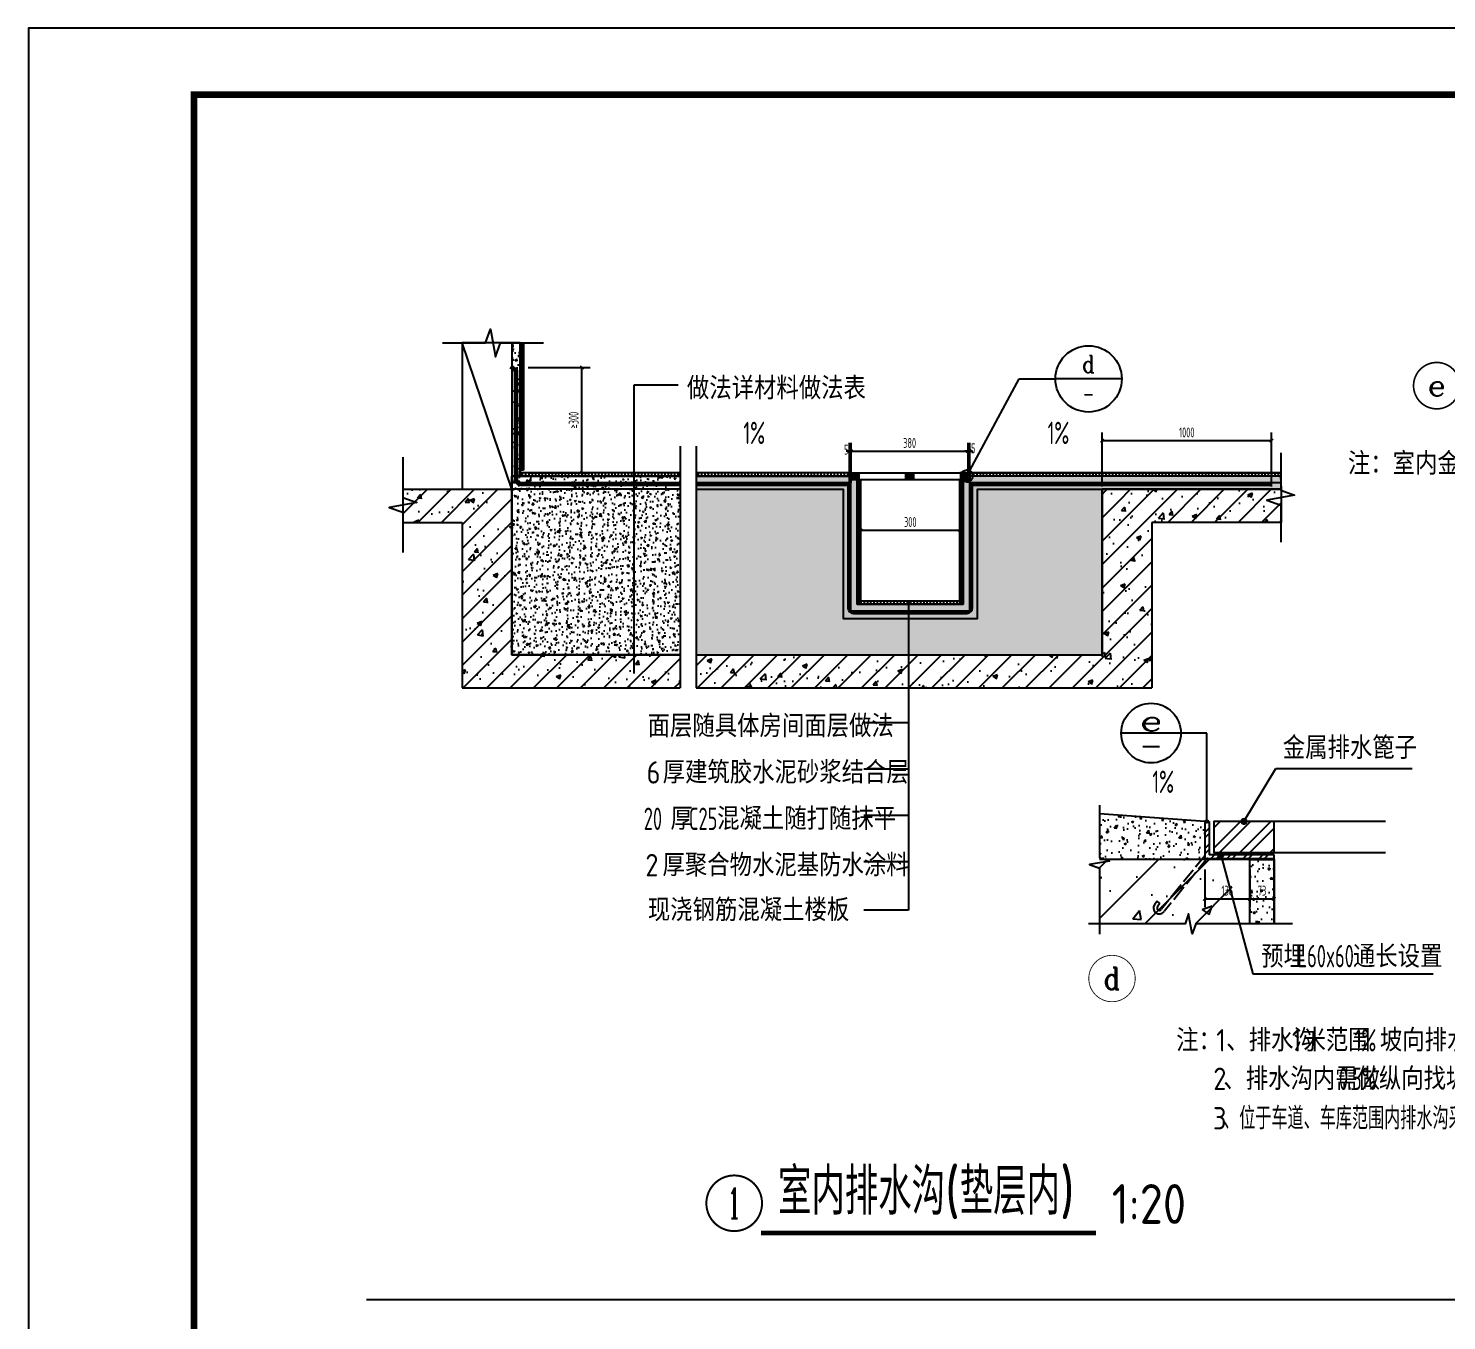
# Paper-space layout '布局1' of a CAD drawing. Extents: x -41982 to 68, y -29634 to 66.
# Drawn here: x -41982 to -31282, y -9686 to 66 of the extents above; entities that cross this region are included whole.
import ezdxf
from ezdxf.enums import TextEntityAlignment as Align

# ---------------------------------------------------------------- set-up
doc = ezdxf.new("R2010")
doc.units = 0
doc.header["$LTSCALE"] = 1000
doc.linetypes.add('__DASH', pattern=[0.35, 0.25, -0.1])
doc.linetypes.add('DASH', pattern=[0.35, 0.25, -0.1])
doc.layers.get('0').update_dxf_attribs({"color": 252})
doc.layers.get('Defpoints').update_dxf_attribs({"color": 252})
for name, color, linetype in [('_0', 252, 'Continuous'), ('A-ANNO-TTLB', 252, 'Continuous'), ('A-WALL-CONC', 252, 'Continuous'), ('AXIS', 252, 'Continuous'), ('DIM_IDEN', 252, 'Continuous'), ('DIM_LEAD', 252, 'Continuous'), ('DIM_SYMB', 252, 'Continuous'), ('PUB_DIM', 252, 'Continuous'), ('PUB_HATCH', 252, 'Continuous'), ('PUB_TEXT', 252, 'Continuous'), ('SURFACE', 252, 'Continuous'), ('WALL', 252, 'Continuous')]:
    doc.layers.add(name, color=color, linetype=linetype)
doc.styles.add('19 图框A1$0$!4#10#$0$Standard', font='gbenor.shx', dxfattribs={"bigfont": 'gbcbig.shx'})
doc.styles.add('_TCH_DIM', font='TSSDENG.shx', dxfattribs={"width": 0.8, "bigfont": 'hztxt.shx'})
doc.styles.add('_TCH_DIM_T3', font='TSSDENG.shx', dxfattribs={"width": 0.64, "bigfont": 'hztxt.shx'})
doc.styles.add('_TCH_LABEL', font='COMPLEX', dxfattribs={"bigfont": 'GBCBIG'})
doc.styles.add('邻里中心-雨水$0$STANDARD', font='GBENOR', dxfattribs={"bigfont": 'GBCBIG'})
doc.dimstyles.new('_TCH_ARCH&&10', dxfattribs={"dimtxt": 29.75, "dimasz": 10, "dimexe": 25, "dimexo": 30, "dimgap": 10, "dimtad": 1, "dimdec": 0, "dimzin": 0, "dimdsep": 46, "dimtxsty": '_TCH_DIM_T3', "dimblk": 'ARCHTICK', "dimcen": 0.09, "dimclrt": 7, "dimazin": 2, "dimtfac": 1, "dimtdec": 0, "dimtix": 1, "dimtmove": 2, "dimatfit": 3, "dimfxl": 1, "dimtolj": 1, "dimtzin": 0, "dimarcsym": 0})
pattern_1 = [(90, (-114350.097, -142818.584), (-10, 6e-16), [])]
pattern_2 = [(0, (-114350.0973, -142818.584), (0, 4.7625), [])]
pattern_3 = [(50, (-114350.097, -142818.584), (45.546167, -3.9847714), [4.7625, -52.3875]), (355, (-114350.097, -142818.584), (-8.810706, 47.764161), [3.81, -41.91]), (100.451, (-114346.3, -142818.916), (36.735625, 43.779172), [4.0475, -44.5225]), (46.1842, (-114350.1, -142805.884), (67.76976, -10.510582), [7.14375, -78.58125]), (96.6356, (-114344.45, -142806.76), (59.351059, 61.85639), [6.07125, -66.78375]), (351.184, (-114350.1, -142805.884), (59.351151, 61.85628), [5.715, -62.865]), (21, (-114343.747, -142809.06), (37.90372, -25.56638), [4.7625, -52.3875]), (326, (-114343.747, -142809.06), (15.450507, 46.046992), [3.81, -41.91]), (71.4514, (-114340.59, -142811.19), (53.354123, 20.480714), [4.0475, -44.5225]), (37.5, (-114350.097, -142818.584), (0.7721508, 21.1387597), [0, -41.402, 0, -42.545, 0, -42.06875]), (7.5, (-114350.097, -142818.584), (16.7049156, 25.0451437), [0, -24.257, 0, -40.4495, 0, -16.03375]), (327.5, (-114364.258, -142818.584), (33.8976488, -1.432186), [0, -15.875, 0, -49.53, 0, -65.7225]), (317.5, (-114370.608, -142818.584), (37.0322953, 6.3566228), [0, -20.6375, 0, -32.893, 0, -46.6725])]
pattern_4 = [(45, (-2043343.686, 4023.436), (-35.355339, 35.355339), []), (50, (-2043343.69, 4023.44), (143.4520365, -12.550427), [15, -165]), (355, (-2043343.69, 4023.44), (-27.750267, 150.438427), [12, -132]), (100.4514, (-2043331.73, 4022.39), (115.701876, 137.887908), [12.748038, -140.228422]), (46.1842, (-2043343.69, 4063.44), (213.44821, -33.103803), [22.5, -247.5]), (96.6356, (-2043325.9, 4060.68), (186.932541, 194.823574), [19.122058, -210.3426]), (351.1842, (-2043343.69, 4063.44), (186.93239, 194.82372), [18, -198]), (21, (-2043323.69, 4053.44), (119.3814104, -80.523778), [15, -165]), (326, (-2043323.69, 4053.44), (48.663066, 145.030009), [12, -132]), (71.4514, (-2043313.74, 4046.73), (168.044526, 64.506099), [12.748038, -140.228422]), (37.5, (-2043343.686, 4023.436), (2.431971, 66.5787708), [0, -130.4, 0, -134, 0, -132.5]), (7.5, (-2043343.69, 4023.436), (52.6139075, 78.8823424), [0, -76.4, 0, -127.4, 0, -50.5]), (327.5, (-2043388.286, 4023.436), (106.7644872, -4.5109743), [0, -50, 0, -156, 0, -207]), (317.5, (-2043408.29, 4023.44), (116.637234, 20.0209965), [0, -65, 0, -103.6, 0, -147])]

# ---------------------------------------------------------------- blocks, each defined once
blk = doc.blocks.new('A$C467A742E')
at = {"layer": 'PUB_HATCH'}
for p, q in [((0, 4.8), (-15.2, -14)), ((5.1, 1.5), (-10.6, -17.8)), ((-19.4, -19.1), (-35.4, -38.9)), ((-14.7, -22.9), (-30.7, -42.7)), ((-39.5, -44), (-56.7, -65.2)), ((-60.8, -70.3), (-72.9, -85.2)), ((-34.8, -47.8), (-52, -69)), ((-79.7, -71.4), (-83.7, -76.4)), ((-75, -75.2), (-79.7, -71.4)), ((-75, -75.2), (-79.1, -80.2)), ((-56.1, -74.1), (-67.8, -88.5))]:
    blk.add_line(p, q, dxfattribs=at)
for radius in [9.99, 3.98]:
    blk.add_arc((-76, -82.7), radius, 141.0111, 321.0111, dxfattribs=at)
blk = doc.blocks.new('_ArchTick')
at = {"color": 0, "linetype": 'ByBlock', "const_width": 0.4}
blk.add_lwpolyline([(-0.5, -0.5), (0.5, 0.5)], dxfattribs=at)
blk = doc.blocks.new('*D85')
at = {"layer": 'Defpoints', "color": 0}
for p in [(2597.8, 1003.4), (2670.9, 1003.4), (2670.9, 884.7)]:
    blk.add_point(p, dxfattribs=at)
at = {"layer": 'PUB_DIM', "color": 0, "lineweight": -2}
for p, q in [((2597.8, 973.4), (2597.8, 859.7)), ((2670.9, 973.4), (2670.9, 859.7)), ((2597.8, 884.7), (2670.9, 884.7))]:
    blk.add_line(p, q, dxfattribs=at)
at = {"layer": 'PUB_DIM', "color": 0, "lineweight": -2, "xscale": 10, "yscale": 10, "zscale": 10, "rotation": 180}
blk.add_blockref('_ArchTick', (2597.8, 884.7), dxfattribs=at)
at = {"layer": 'PUB_DIM', "color": 0, "lineweight": -2, "xscale": 10, "yscale": 10, "zscale": 10}
blk.add_blockref('_ArchTick', (2670.9, 884.7), dxfattribs=at)
at = {"layer": 'PUB_DIM', "color": 7, "insert": (2634.4, 909.6), "char_height": 29.75, "attachment_point": 5, "style": '_TCH_DIM_T3'}
blk.add_mtext('\\A1;73', dxfattribs=at)
blk = doc.blocks.new('*D86')
at = {"layer": 'Defpoints', "color": 0}
for p in [(2461.5, 1003.4), (2597.8, 1003.4), (2597.8, 884.7)]:
    blk.add_point(p, dxfattribs=at)
at = {"layer": 'PUB_DIM', "color": 0, "lineweight": -2}
for p, q in [((2461.5, 973.4), (2461.5, 859.7)), ((2597.8, 973.4), (2597.8, 859.7)), ((2461.5, 884.7), (2597.8, 884.7))]:
    blk.add_line(p, q, dxfattribs=at)
at = {"layer": 'PUB_DIM', "color": 0, "lineweight": -2, "xscale": 10, "yscale": 10, "zscale": 10, "rotation": 180}
blk.add_blockref('_ArchTick', (2461.5, 884.7), dxfattribs=at)
at = {"layer": 'PUB_DIM', "color": 0, "lineweight": -2, "xscale": 10, "yscale": 10, "zscale": 10}
blk.add_blockref('_ArchTick', (2597.8, 884.7), dxfattribs=at)
at = {"layer": 'PUB_DIM', "color": 7, "insert": (2529.7, 909.6), "char_height": 29.75, "attachment_point": 5, "style": '_TCH_DIM_T3'}
blk.add_mtext('\\A1;136', dxfattribs=at)
blk = doc.blocks.new('*D104')
at = {"layer": 'Defpoints', "color": 0}
for p in [(1394.6, 2236.1), (1389.6, 2111.1), (1394.6, 2111.1)]:
    blk.add_point(p, dxfattribs=at)
at = {"layer": 'PUB_DIM', "color": 0, "lineweight": -2}
for p, q in [((1389.6, 2236.1), (1379.6, 2236.1)), ((1389.6, 2141.1), (1389.6, 2261.1)), ((1389.6, 2236.1), (1394.6, 2236.1)), ((1394.6, 2141.1), (1394.6, 2261.1)), ((1394.6, 2236.1), (1404.6, 2236.1))]:
    blk.add_line(p, q, dxfattribs=at)
at = {"layer": 'PUB_DIM', "color": 0, "lineweight": -2, "xscale": 10, "yscale": 10, "zscale": 10}
blk.add_blockref('_ArchTick', (1389.6, 2236.1), dxfattribs=at)
at = {"layer": 'PUB_DIM', "color": 0, "lineweight": -2, "xscale": 10, "yscale": 10, "zscale": 10, "rotation": 180}
blk.add_blockref('_ArchTick', (1394.6, 2236.1), dxfattribs=at)
at = {"layer": 'PUB_DIM', "color": 7, "insert": (1379.7, 2240.9), "char_height": 29.75, "attachment_point": 5, "style": '_TCH_DIM_T3'}
blk.add_mtext('\\A1;5', dxfattribs=at)
blk = doc.blocks.new('*D105')
at = {"layer": 'Defpoints', "color": 0}
for p in [(1747.4, 2236.1), (1394.6, 2111.1), (1747.4, 2111.1)]:
    blk.add_point(p, dxfattribs=at)
at = {"layer": 'PUB_DIM', "color": 0, "lineweight": -2}
for p, q in [((1394.6, 2141.1), (1394.6, 2261.1)), ((1394.6, 2236.1), (1747.4, 2236.1)), ((1747.4, 2141.1), (1747.4, 2261.1))]:
    blk.add_line(p, q, dxfattribs=at)
at = {"layer": 'PUB_DIM', "color": 0, "lineweight": -2, "xscale": 10, "yscale": 10, "zscale": 10, "rotation": 180}
blk.add_blockref('_ArchTick', (1394.6, 2236.1), dxfattribs=at)
at = {"layer": 'PUB_DIM', "color": 0, "lineweight": -2, "xscale": 10, "yscale": 10, "zscale": 10}
blk.add_blockref('_ArchTick', (1747.4, 2236.1), dxfattribs=at)
at = {"layer": 'PUB_DIM', "color": 7, "insert": (1571, 2260.9), "char_height": 29.75, "attachment_point": 5, "style": '_TCH_DIM_T3'}
blk.add_mtext('\\A1;380', dxfattribs=at)
blk = doc.blocks.new('*D106')
at = {"layer": 'Defpoints', "color": 0}
for p in [(1752.4, 2236.1), (1747.4, 2111.1), (1752.4, 2111.1)]:
    blk.add_point(p, dxfattribs=at)
at = {"layer": 'PUB_DIM', "color": 0, "lineweight": -2}
for p, q in [((1747.4, 2236.1), (1737.4, 2236.1)), ((1747.4, 2141.1), (1747.4, 2261.1)), ((1747.4, 2236.1), (1752.4, 2236.1)), ((1752.4, 2141.1), (1752.4, 2261.1)), ((1752.4, 2236.1), (1762.4, 2236.1))]:
    blk.add_line(p, q, dxfattribs=at)
at = {"layer": 'PUB_DIM', "color": 0, "lineweight": -2, "xscale": 10, "yscale": 10, "zscale": 10}
blk.add_blockref('_ArchTick', (1747.4, 2236.1), dxfattribs=at)
at = {"layer": 'PUB_DIM', "color": 0, "lineweight": -2, "xscale": 10, "yscale": 10, "zscale": 10, "rotation": 180}
blk.add_blockref('_ArchTick', (1752.4, 2236.1), dxfattribs=at)
at = {"layer": 'PUB_DIM', "color": 7, "insert": (1763.1, 2244.7), "char_height": 29.75, "attachment_point": 5, "style": '_TCH_DIM_T3'}
blk.add_mtext('\\A1;5', dxfattribs=at)
blk = doc.blocks.new('*D107')
at = {"layer": 'Defpoints', "color": 0}
for p in [(1423, 2149.2), (1723, 2149.2), (1723, 1997.5)]:
    blk.add_point(p, dxfattribs=at)
at = {"layer": 'PUB_DIM', "color": 0, "lineweight": -2}
for p, q in [((1423, 2119.2), (1423, 1972.5)), ((1723, 2119.2), (1723, 1972.5)), ((1423, 1997.5), (1723, 1997.5))]:
    blk.add_line(p, q, dxfattribs=at)
at = {"layer": 'PUB_DIM', "color": 0, "lineweight": -2, "xscale": 10, "yscale": 10, "zscale": 10, "rotation": 180}
blk.add_blockref('_ArchTick', (1423, 1997.5), dxfattribs=at)
at = {"layer": 'PUB_DIM', "color": 0, "lineweight": -2, "xscale": 10, "yscale": 10, "zscale": 10}
blk.add_blockref('_ArchTick', (1723, 1997.5), dxfattribs=at)
at = {"layer": 'PUB_DIM', "color": 7, "insert": (1573, 2022.3), "char_height": 29.75, "attachment_point": 5, "style": '_TCH_DIM_T3'}
blk.add_mtext('\\A1;300', dxfattribs=at)
blk = doc.blocks.new('*D108')
at = {"layer": 'Defpoints', "color": 0}
for p in [(2663, 2267.9), (2151.9, 2099.1), (2663, 2099.1)]:
    blk.add_point(p, dxfattribs=at)
at = {"layer": 'PUB_DIM', "color": 0, "lineweight": -2}
for p, q in [((2151.9, 2129.1), (2151.9, 2292.9)), ((2663, 2129.1), (2663, 2292.9)), ((2151.9, 2267.9), (2663, 2267.9))]:
    blk.add_line(p, q, dxfattribs=at)
at = {"layer": 'PUB_DIM', "color": 0, "lineweight": -2, "xscale": 10, "yscale": 10, "zscale": 10, "rotation": 180}
blk.add_blockref('_ArchTick', (2151.9, 2267.9), dxfattribs=at)
at = {"layer": 'PUB_DIM', "color": 0, "lineweight": -2, "xscale": 10, "yscale": 10, "zscale": 10}
blk.add_blockref('_ArchTick', (2663, 2267.9), dxfattribs=at)
at = {"layer": 'PUB_DIM', "color": 7, "insert": (2407.4, 2292.8), "char_height": 29.75, "attachment_point": 5, "style": '_TCH_DIM_T3'}
blk.add_mtext('\\A1;1000', dxfattribs=at)
blk = doc.blocks.new('*D109')
at = {"layer": 'Defpoints', "color": 0}
for p in [(389.7, 2488.9), (582.1, 2488.9), (389.7, 2171.1)]:
    blk.add_point(p, dxfattribs=at)
at = {"layer": 'PUB_DIM', "color": 0, "lineweight": -2}
for p, q in [((419.7, 2488.9), (607.1, 2488.9)), ((582.1, 2171.1), (582.1, 2488.9)), ((419.7, 2171.1), (607.1, 2171.1))]:
    blk.add_line(p, q, dxfattribs=at)
at = {"layer": 'PUB_DIM', "color": 0, "lineweight": -2, "xscale": 10, "yscale": 10, "zscale": 10}
for p, rotation in [((582.1, 2488.9), 90), ((582.1, 2171.1), 270)]:
    blk.add_blockref('_ArchTick', p, dxfattribs=dict(at, rotation=rotation))
at = {"layer": 'PUB_DIM', "color": 7, "insert": (557.2, 2330), "char_height": 29.75, "attachment_point": 5, "rotation": 90, "style": '_TCH_DIM_T3'}
blk.add_mtext('\\A1;≥300', dxfattribs=at)
blk = doc.blocks.new('$LinePat$空心砌块')
at = {"color": 0}
for p in [(0, -300), (536.1, -300)]:
    blk.add_line(p, (536.1, 0), dxfattribs=at)
blk = doc.blocks.new('A$C676C150C')
at = {"layer": 'PUB_HATCH'}
h = blk.add_hatch(dxfattribs=at)
h.set_pattern_fill('AR-CONC', color=256, scale=25, style=0)
h.set_pattern_definition(pattern_3)
h.paths.add_polyline_path([(395.9, 2562.7), (370.9, 2562.7), (370.9, 2161.1), (395.9, 2161.1)])
h = blk.add_hatch(dxfattribs=at)
h.set_pattern_fill('LINE', color=256, scale=5)
h.set_pattern_definition(pattern_2)
h.paths.add_polyline_path([(405.9, 2178.9), (395.9, 2178.9), (395.9, 2562.7), (405.9, 2562.7)])
h = blk.add_hatch(dxfattribs=at)
h.set_pattern_fill('AR-CONC', color=256, scale=25, style=0)
h.set_pattern_definition(pattern_3)
h.paths.add_polyline_path([(370.9, 2161.1), (878.1, 2161.1), (878.1, 1621.5), (370.9, 1621.5)])
h = blk.add_hatch(dxfattribs=at)
h.set_pattern_fill('饰面砖', color=256, scale=5)
h.set_pattern_definition([(90, (-114861.614, -142818.584), (-10, 6e-16), [])])
h.paths.add_polyline_path([(878.1, 2171.1), (395.9, 2171.1), (395.9, 2161.1), (878.1, 2161.1)])
h = blk.add_hatch(dxfattribs=at)
h.set_pattern_fill('饰面砖', color=256, scale=5)
h.set_pattern_definition(pattern_1)
h.paths.add_polyline_path([(1389.6, 2171.1), (926.7, 2171.1), (926.7, 2161.1), (1389.6, 2161.1)])
h = blk.add_hatch(dxfattribs=at)
h.set_pattern_fill('AR-CONC', color=256, scale=25, style=0)
h.set_pattern_definition([(50, (-114350.097, -142864.1), (45.546167, -3.9847714), [4.7625, -52.3875]), (355, (-114350.097, -142864.1), (-8.810706, 47.764161), [3.81, -41.91]), (100.451, (-114346.3, -142864.432), (36.735625, 43.779172), [4.0475, -44.5225]), (46.1842, (-114350.1, -142851.4), (67.76976, -10.510582), [7.14375, -78.58125]), (96.6356, (-114344.45, -142852.276), (59.351059, 61.85639), [6.07125, -66.78375]), (351.184, (-114350.1, -142851.4), (59.351151, 61.85628), [5.715, -62.865]), (21, (-114343.747, -142854.575), (37.90372, -25.56638), [4.7625, -52.3875]), (326, (-114343.747, -142854.575), (15.450507, 46.046992), [3.81, -41.91]), (71.4514, (-114340.59, -142856.706), (53.354123, 20.480714), [4.0475, -44.5225]), (37.5, (-114350.097, -142864.1), (0.7721508, 21.1387597), [0, -41.402, 0, -42.545, 0, -42.06875]), (7.5, (-114350.097, -142864.1), (16.7049156, 25.0451437), [0, -24.257, 0, -40.4495, 0, -16.03375]), (327.5, (-114364.258, -142864.1), (33.8976488, -1.432186), [0, -15.875, 0, -49.53, 0, -65.7225]), (317.5, (-114370.608, -142864.1), (37.0322953, 6.3566228), [0, -20.6375, 0, -32.893, 0, -46.6725])])
h.paths.add_polyline_path([(2690.8, 2161.1), (1752.4, 2161.1), (1752.4, 2149.2), (1733, 2149.2), (1733, 1774.3), (1413, 1774.3), (1413, 2149.2), (1389.6, 2149.2), (1389.6, 2160.1), (926.7, 2160.1), (926.7, 1621.5), (2151.9, 1621.5), (2151.9, 2121.1), (2693.4, 2121.1)])
h = blk.add_hatch(dxfattribs=at)
h.set_pattern_fill('ANSI31', color=256, scale=3)
h.set_pattern_definition([(45, (-114350.0973, -142818.584), (-3.36759605, 3.36759605), [])])
h.paths.add_polyline_path([(1394.6, 2171.1), (1418, 2171.1), (1418, 2149.2), (1394.6, 2149.2)])
h.paths.add_polyline_path([(1559.3, 2171.1), (1582.7, 2171.1), (1582.7, 2149.2), (1559.3, 2149.2)])
h.paths.add_polyline_path([(1747.4, 2171.1), (1724.1, 2171.1), (1724.1, 2149.2), (1747.4, 2149.2)])
h = blk.add_hatch(dxfattribs=at)
h.set_pattern_fill('LINE', color=256, scale=5)
h.set_pattern_definition(pattern_2)
h.paths.add_polyline_path([(1423, 2149.2), (1413, 2149.2), (1413, 1774.3), (1423, 1774.3)])
h.paths.add_polyline_path([(1723, 2149.2), (1733, 2149.2), (1733, 1774.3), (1723, 1774.3)])
h = blk.add_hatch(dxfattribs=at)
h.set_pattern_fill('饰面砖', color=256, scale=5)
h.set_pattern_definition(pattern_1)
h.paths.add_polyline_path([(1752.4, 2171.1), (2690.8, 2171.1), (2690.8, 2161.1), (1752.4, 2161.1)])
h = blk.add_hatch(dxfattribs=at)
h.set_pattern_fill('钢筋混凝土', color=256, scale=20, style=0)
h.set_pattern_definition(pattern_4)
h.paths.add_polyline_path([(42, 2021.1), (220.9, 2021.1), (370.9, 2121.1), (42, 2121.1)])
h = blk.add_hatch(dxfattribs=at)
h.set_pattern_fill('钢筋混凝土', color=256, scale=20, style=0)
h.set_pattern_definition(pattern_4)
h.paths.add_polyline_path([(370.9, 2121.1), (220.9, 2021.1), (220.9, 1521.5), (370.9, 1621.5)])
h = blk.add_hatch(dxfattribs=at)
h.set_pattern_fill('钢筋混凝土', color=256, scale=20, style=0)
h.set_pattern_definition(pattern_4)
h.paths.add_polyline_path([(2301.9, 2021.1), (2151.9, 2121.1), (2151.9, 1621.5), (2301.9, 1521.5)])
h = blk.add_hatch(dxfattribs=at)
h.set_pattern_fill('钢筋混凝土', color=256, scale=20, style=0)
h.set_pattern_definition(pattern_4)
h.paths.add_polyline_path([(2693.4, 2121.1), (2151.9, 2121.1), (2301.9, 2021.1), (2693.4, 2021.1)])
h = blk.add_hatch(dxfattribs=at)
h.set_pattern_fill('饰面砖', color=256, scale=5)
h.set_pattern_definition([(90, (-114350.097, -142908.83), (-10, 6e-16), [])])
h.paths.add_polyline_path([(1423, 1784.3), (1723, 1784.3), (1723, 1774.3), (1423, 1774.3)])
h = blk.add_hatch(dxfattribs=at)
h.set_pattern_fill('钢筋混凝土', color=256, scale=20, style=0)
h.set_pattern_definition(pattern_4)
h.paths.add_polyline_path([(370.9, 1621.5), (220.9, 1521.5), (878.1, 1521.5), (878.1, 1621.5)])
h = blk.add_hatch(dxfattribs=at)
h.set_pattern_fill('钢筋混凝土', color=256, scale=20, style=0)
h.set_pattern_definition(pattern_4)
h.paths.add_polyline_path([(926.7, 1521.5), (2301.9, 1521.5), (2151.9, 1621.5), (926.7, 1621.5)])
h = blk.add_hatch(dxfattribs=at)
h.set_pattern_fill('AR-CONC', color=256, scale=36, style=0)
h.set_pattern_definition([(50, (-101056.445, 39210.184), (65.58648, -5.73807), [6.858, -75.438]), (355, (-101056.445, 39210.184), (-12.687417, 68.78039), [5.4864, -60.3504]), (100.451, (-101050.98, 39209.706), (52.8993, 63.042008), [5.8284, -64.1124]), (46.1842, (-101056.445, 39228.47), (97.588455, -15.13524), [10.287, -113.157]), (96.6356, (-101048.31, 39227.21), (85.465524, 89.0732), [8.7426, -96.1686]), (351.184, (-101056.45, 39228.47), (85.46566, 89.07304), [8.2296, -90.5256]), (21, (-101047.3, 39223.9), (54.581357, -36.815587), [6.858, -75.438]), (326, (-101047.3, 39223.9), (22.24873, 66.307668), [5.4864, -60.3504]), (71.4514, (-101042.75, 39220.83), (76.829937, 29.49223), [5.8284, -64.1124]), (37.5, (-101056.445, 39210.184), (1.111897, 30.439814), [0, -59.61888, 0, -61.2648, 0, -60.579]), (7.5, (-101056.445, 39210.184), (24.0550785, 36.065007), [0, -34.93008, 0, -58.24728, 0, -23.0886]), (327.5, (-101076.837, 39210.184), (48.812614, -2.062348), [0, -22.86, 0, -71.3232, 0, -94.6404]), (317.5, (-101085.98, 39210.184), (53.326505, 9.153537), [0, -29.718, 0, -47.36592, 0, -67.2084])])
h.paths.add_polyline_path([(2452.2, 1003.4), (2461.5, 1014.8), (2461.5, 1118.6), (2144.3, 1141.7), (2144.3, 1003.4)])
h = blk.add_hatch(dxfattribs=at)
h.set_pattern_fill('ANSI32', color=256, scale=7.2, style=0)
h.set_pattern_definition([(45, (-101056.39, 39214.33), (-24.246692, 24.246692), []), (45, (-101040.226, 39214.33), (-24.246692, 24.246692), [])])
h.paths.add_polyline_path([(2670.9, 1017.7), (2474.9, 1017.7), (2474.9, 1118.6), (2461.5, 1118.6), (2461.5, 1006.1), (2670.9, 1006.1)])
h = blk.add_hatch(dxfattribs=at)
h.set_pattern_fill('ANSI32', color=256, scale=172.8, style=0)
h.set_pattern_definition([(45, (-260953.62, 133698.22), (-45.82052, 45.82052), []), (45, (-260923.076, 133698.22), (-45.82052, 45.82052), [])])
h.paths.add_polyline_path([(2489.2, 1118.7), (2489.2, 1024.5), (2670.9, 1024.5), (2670.9, 1118.7)])
h = blk.add_hatch(dxfattribs=at)
h.set_pattern_fill('钢筋混凝土', color=256, scale=43.2, style=0)
h.set_pattern_definition([(45, (-101056.45, 39210.18), (-76.36753, 76.36753), []), (50, (-101056.45, 39210.18), (309.8564, -27.1089), [32.4, -356.4]), (355, (-101056.45, 39210.2), (-59.9406, 324.947), [25.92, -285.12]), (100.4514, (-101030.62, 39207.93), (249.91605, 297.8379), [27.5358, -302.8934]), (46.1842, (-101056.45, 39296.6), (461.0481, -71.5042), [48.6, -534.6]), (96.6356, (-101018.02, 39290.63), (403.7743, 420.819), [41.3036, -454.34]), (351.1842, (-101056.45, 39296.6), (403.774, 420.8192), [38.88, -427.68]), (21, (-101013.25, 39274.98), (257.86385, -173.93136), [32.4, -356.4]), (326, (-101013.25, 39275), (105.1122, 313.2648), [25.92, -285.12]), (71.4514, (-100991.76, 39260.5), (362.9762, 139.3332), [27.5358, -302.8934]), (37.5, (-101056.45, 39210.18), (5.25306, 143.81014), [0, -281.664, 0, -289.44, 0, -286.2]), (7.5, (-101056.45, 39210.18), (113.64604, 170.38586), [0, -165.024, 0, -275.184, 0, -109.08]), (327.5, (-101152.78, 39210.18), (230.61129, -9.7437), [0, -108, 0, -336.96, 0, -447.12]), (317.5, (-101195.98, 39210.18), (251.93643, 43.24535), [0, -140.4, 0, -223.776, 0, -317.52])])
h.paths.add_polyline_path([(2144.3, 809.5), (2544.7, 809.5), (2544.7, 970.8), (2529.5, 1003.4), (2144.3, 1003.4)])
h = blk.add_hatch(dxfattribs=at)
h.set_pattern_fill('AR-CONC', color=256, scale=36, style=0)
h.set_pattern_definition([(50, (-210072.41, -260924.726), (65.586481, -5.738071), [6.858, -75.438]), (355, (-210072.41, -260924.726), (-12.687417, 68.780391), [5.4864, -60.3504]), (100.451, (-210066.945, -260925.204), (52.899301, 63.042008), [5.8284, -64.1124]), (46.1842, (-210072.41, -260906.44), (97.588455, -15.135238), [10.287, -113.157]), (96.6356, (-210064.28, -260907.7), (85.465524, 89.0732), [8.7426, -96.1686]), (351.184, (-210072.41, -260906.44), (85.465658, 89.073042), [8.2296, -90.5256]), (21, (-210063.266, -260911.01), (54.581357, -36.815587), [6.858, -75.438]), (326, (-210063.266, -260911.01), (22.24873, 66.307668), [5.4864, -60.3504]), (71.4514, (-210058.72, -260914.08), (76.829937, 29.492229), [5.8284, -64.1124]), (37.5, (-210072.41, -260924.726), (1.1118972, 30.439814), [0, -59.61888, 0, -61.2648, 0, -60.579]), (7.5, (-210072.41, -260924.726), (24.0550785, 36.065007), [0, -34.93008, 0, -58.24728, 0, -23.0886]), (327.5, (-210092.802, -260924.726), (48.8126143, -2.0623478), [0, -22.86, 0, -71.3232, 0, -94.6404]), (317.5, (-210101.946, -260924.726), (53.3265053, 9.153537), [0, -29.718, 0, -47.36592, 0, -67.2084])])
h.paths.add_polyline_path([(2597.8, 1003.4), (2670.9, 1003.4), (2670.9, 809.5), (2597.8, 809.5)])
at = {"layer": 'A-WALL-CONC'}
for p, q in [((220.9, 2562.7), (220.9, 2121.1)), ((370.9, 2562.7), (370.9, 2121.1)), ((42, 2121.1), (370.9, 2121.1)), ((370.9, 2121.1), (370.9, 1621.5)), ((2151.9, 2121.1), (2151.9, 1621.5)), ((2693.4, 2121.1), (2151.9, 2121.1)), ((42, 2021.1), (220.9, 2021.1)), ((220.9, 2021.1), (220.9, 1521.5)), ((2301.9, 2021.1), (2301.9, 1521.5)), ((2693.4, 2021.1), (2301.9, 2021.1)), ((370.9, 1621.5), (878.1, 1621.5)), ((878.1, 1621.5), (878.1, 1521.5)), ((926.7, 1621.5), (2151.9, 1621.5)), ((926.7, 1621.5), (926.7, 1521.5)), ((220.9, 1521.5), (878.1, 1521.5)), ((926.7, 1521.5), (2301.9, 1521.5))]:
    blk.add_line(p, q, dxfattribs=at)
at = {"layer": 'AXIS', "color": 1, "const_width": 2.5}
blk.add_lwpolyline([(2251.7, 644.4, 1), (2111.7, 644.4, 1)], format="xyb", close=True, dxfattribs=at)
at = {"layer": 'DIM_IDEN'}
for p, q in [((1752.5, 2177.5), (1901.9, 2454.4)), ((1901.9, 2454.4), (2010.9, 2454.4)), ((2210.9, 2454.4), (2010.9, 2454.4)), ((2389.7, 1385.1), (2209.7, 1385.1)), ((2468.2, 1385.1), (2389.7, 1385.1)), ((2468.2, 1122.7), (2468.2, 1385.1))]:
    blk.add_line(p, q, dxfattribs=at)
at = {"layer": 'DIM_IDEN', "const_width": 5}
blk.add_lwpolyline([(3231.7, 2433.9, 1), (3091.7, 2433.9, 1)], format="xyb", close=True, dxfattribs=at)
at = {"layer": 'DIM_IDEN'}
for centre, radius in [((2110.9, 2454.4), 100), ((1743.8, 2161.4), 18.3), ((2299.7, 1385.1), 90), ((2468.2, 1118.6), 4.14)]:
    blk.add_circle(centre, radius, dxfattribs=at)
at = {"layer": 'DIM_LEAD'}
for p, q in [((2580, 1118.7), (2676.5, 1278.8)), ((2676.5, 1278.8), (3087.1, 1278.8)), ((2510.2, 1017.7), (2606.6, 658.9)), ((2606.6, 658.9), (3150.8, 658.9))]:
    blk.add_line(p, q, dxfattribs=at)
at = {"layer": 'DIM_LEAD', "const_width": 10.8}
for points in [[(2577.3, 1114.1, 1), (2582.8, 1123.4, 1)], [(2508.8, 1022.9, 1), (2511.6, 1012.5, 1)]]:
    blk.add_lwpolyline(points, format="xyb", close=True, dxfattribs=at)
at = {"layer": 'DIM_SYMB'}
for p, q in [((739.7, 1565), (739.7, 2436.2)), ((739.7, 2436.2), (872.7, 2436.2)), ((878.1, 2251), (878.1, 1618.1)), ((926.7, 2251), (926.7, 1618.1)), ((1567.9, 1784.3), (1567.9, 1416.5)), ((1567.9, 1416.5), (1433.2, 1416.5)), ((1567.9, 1416.5), (1567.9, 850.7)), ((1567.9, 1276.6), (1433.2, 1276.6)), ((1567.9, 1136.7), (1433.2, 1136.7)), ((1567.9, 996.7), (1433.2, 996.7)), ((1567.9, 850.7), (1433.2, 850.7))]:
    blk.add_line(p, q, dxfattribs=at)
for points in [[(160.9, 2562.7), (290.9, 2562.7), (306.2, 2604.7), (321, 2520.7), (335.9, 2562.7), (465.9, 2562.7)], [(2690.8, 2231.1), (2690.8, 2118.6), (2732.8, 2103.3), (2648.8, 2088.5), (2690.8, 2073.6), (2690.8, 1961.1)], [(42, 2217.9), (42, 2096.7), (84, 2081.4), (0, 2066.6), (42, 2051.7), (42, 1930.4)], [(2144.3, 1167.8), (2144.3, 1009.8), (2174.5, 998.8), (2114, 988.1), (2144.3, 977.4), (2144.3, 778.5)], [(2725.9, 809.5), (2434.6, 809.5), (2423.5, 779.3), (2412.9, 839.8), (2402.2, 809.5), (2110.8, 809.5)]]:
    blk.add_lwpolyline(points, dxfattribs=at)
for points in [[(1041.1, 2225.2, 0, 0, 0), (1199.9, 2209.5, 20, 0, 0), (1274.6, 2202.1, 0, 0, 0)], [(2101, 2225.2, 0, 0, 0), (1942.1, 2209.5, 20, 0, 0), (1867.5, 2202.1, 0, 0, 0)], [(2226.2, 1199.1, 0, 0, 0), (2373.8, 1182.5, 14.4, 0, 0), (2427.4, 1176.4, 0, 0, 0)]]:
    blk.add_lwpolyline(points, format="xyseb", dxfattribs=at)
at = {"layer": 'PUB_HATCH'}
for points in [[(395.9, 2562.7), (370.9, 2562.7), (370.9, 2161.1), (395.9, 2161.1)], [(405.9, 2178.9), (395.9, 2178.9), (395.9, 2562.7), (405.9, 2562.7)], [(370.9, 2161.1), (878.1, 2161.1), (878.1, 1621.5), (370.9, 1621.5)], [(878.1, 2171.1), (395.9, 2171.1), (395.9, 2161.1), (878.1, 2161.1)], [(1389.6, 2171.1), (926.7, 2171.1), (926.7, 2161.1), (1389.6, 2161.1)], [(2690.8, 2161.1), (1752.4, 2161.1), (1752.4, 2149.2), (1733, 2149.2), (1733, 1774.3), (1413, 1774.3), (1413, 2149.2), (1389.6, 2149.2), (1389.6, 2160.1), (926.7, 2160.1), (926.7, 1621.5), (2151.9, 1621.5), (2151.9, 2121.1), (2693.4, 2121.1)], [(1423, 2149.2), (1413, 2149.2), (1413, 1774.3), (1423, 1774.3)], [(1723, 2149.2), (1733, 2149.2), (1733, 1774.3), (1723, 1774.3)], [(1752.4, 2171.1), (2690.8, 2171.1), (2690.8, 2161.1), (1752.4, 2161.1)], [(1423, 1784.3), (1723, 1784.3), (1723, 1774.3), (1423, 1774.3)], [(2597.8, 1003.4), (2670.9, 1003.4), (2670.9, 809.5), (2597.8, 809.5)]]:
    blk.add_lwpolyline(points, close=True, dxfattribs=at)
at = {"layer": 'SURFACE'}
for p, q in [((395.9, 2562.7), (395.9, 2161.1)), ((405.9, 2562.7), (405.9, 2178.9)), ((878.1, 2161.1), (370.9, 2161.1)), ((878.1, 2141.1), (370.9, 2141.1)), ((405.9, 2178.9), (395.9, 2178.9)), ((878.1, 2171.1), (395.9, 2171.1)), ((1389.6, 2171.1), (926.7, 2171.1)), ((1389.6, 2161.1), (926.7, 2161.1)), ((1393, 2141.1), (926.7, 2141.1)), ((2690.8, 2171.1), (1723, 2171.1)), ((2690.8, 2161.1), (1752.4, 2161.1)), ((2690.8, 2141.1), (1753, 2141.1)), ((878.1, 2121.1), (370.9, 2121.1)), ((2461.5, 1118.6), (2144.3, 1141.7)), ((2670.9, 809.5), (2670.9, 1006.1))]:
    blk.add_line(p, q, dxfattribs=at)
at = {"layer": 'SURFACE', "linetype": 'DASH', "ltscale": 0.2, "const_width": 8}
for points in [[(367.1, 2491.9), (382.6, 2478.8), (382.6, 2156.2, 0.376928), (397.1, 2137.1), (878.1, 2137.1)], [(926.7, 2137.1), (1389, 2137.1), (1389, 1762.7, 0.374279), (1401, 1750.3), (1743.2, 1750.3, 0.419807), (1757, 1764.2), (1757, 2137.1), (2663, 2137.1)]]:
    blk.add_lwpolyline(points, format="xyb", dxfattribs=at)
at = {"layer": 'SURFACE', "ltscale": 0.3}
for points in [[(364.5, 2488.8), (378.6, 2476.9), (378.6, 2156.4, 0.380425), (396.7, 2133.1), (878.1, 2133.1)], [(369.7, 2494.9), (386.6, 2480.6), (386.6, 2156.1, 0.372049), (397.5, 2141.1), (878.1, 2141.1)], [(926.7, 2133.1), (1385, 2133.1), (1385, 1762.7, 0.399018), (1401.6, 1746.3), (1744, 1746.3, 0.396524), (1761, 1764.2), (1761, 2133.1), (2663, 2133.1)]]:
    blk.add_lwpolyline(points, format="xyb", dxfattribs=at)
blk.add_lwpolyline([(926.7, 2141.1), (1393, 2141.1), (1393, 1754.3), (1753, 1754.3), (1753, 2141.1), (2663, 2141.1)], dxfattribs=at)
at = {"layer": 'SURFACE'}
for points in [[(1389.6, 2171.1), (1752.4, 2171.1), (1752.4, 2149.2), (1389.6, 2149.2)], [(1394.6, 2171.1), (1418, 2171.1), (1418, 2149.2), (1394.6, 2149.2)], [(1559.3, 2171.1), (1582.7, 2171.1), (1582.7, 2149.2), (1559.3, 2149.2)], [(1747.4, 2171.1), (1724.1, 2171.1), (1724.1, 2149.2), (1747.4, 2149.2)], [(2489.2, 1024.5), (2670.9, 1024.5), (2670.9, 1118.7), (2489.2, 1118.7)]]:
    blk.add_lwpolyline(points, close=True, dxfattribs=at)
for points in [[(1413, 2149.2), (1413, 1774.3), (1733, 1774.3), (1733, 2149.2)], [(1423, 2149.2), (1423, 1784.3), (1723, 1784.3), (1723, 2149.2)], [(926.7, 2121.1), (1370, 2121.1), (1370, 1731.3), (1776, 1731.3), (1776, 2121.1), (2690.8, 2121.1)], [(3007.1, 1118.7), (2489.2, 1118.7), (2489.2, 1024.5), (3007.1, 1024.5)]]:
    blk.add_lwpolyline(points, dxfattribs=at)
at = {"layer": 'WALL'}
for p, q in [((370.9, 2562.7), (220.9, 2562.7)), ((42, 2121.1), (42, 2021.1)), ((2693.4, 2021.1), (2693.4, 2121.1)), ((2461.5, 1118.6), (2461.5, 1006.1)), ((2461.5, 1118.6), (2474.9, 1118.6)), ((2474.9, 1118.6), (2474.9, 1017.7)), ((2597.8, 1003.4), (2144.3, 1003.4)), ((2670.9, 1006.1), (2461.5, 1006.1)), ((2670.9, 1017.7), (2474.9, 1017.7)), ((2597.8, 809.5), (2597.8, 1003.4)), ((2670.9, 1006.1), (2670.9, 1017.7))]:
    blk.add_line(p, q, dxfattribs=at)
at = {"layer": 'PUB_HATCH', "xscale": 0.8237706065921035, "yscale": 0.5, "zscale": 0.5, "rotation": 90}
blk.add_blockref('$LinePat$空心砌块', (220.9, 2121.1), dxfattribs=at)
at = {"layer": 'PUB_HATCH', "xscale": 1.800000000000001, "yscale": 1.800000000000001, "zscale": 1.800000000000001}
blk.add_blockref('A$C467A742E', (2461.5, 1006.1), dxfattribs=at)
at = {"layer": 'AXIS', "color": 1, "style": '_TCH_LABEL'}
blk.add_text('d', height=66.8, dxfattribs=at).set_placement((2156.3, 611), (2207.2, 611), align=Align.FIT)
at = {"layer": 'PUB_TEXT', "style": '_TCH_LABEL'}
blk.add_text('d', height=51.5, dxfattribs=at).set_placement((2091.3, 2473), (2130.5, 2473), align=Align.FIT)
at = {"layer": 'PUB_TEXT'}
for s, height, style, p in [('做法详材料做法表', 67.52, '_TCH_DIM', (898.9, 2392.4)), ('注：室内金属篦子排水沟做法参见国标图集', 67.518, '_TCH_DIM', (2893.6, 2165.1)), ('面层随具体房间面层做法', 67.518, '_TCH_DIM', (780.4, 1372.8)), ('金属排水篦子', 67.52, '_TCH_DIM', (2697.1, 1307.1)), ('6', 67.5, '邻里中心-雨水$0$STANDARD', (777.5, 1232.9)), ('厚建筑胶水泥砂浆结合层', 67.518, '_TCH_DIM', (825.8, 1232.9)), ('厚', 67.5, '_TCH_DIM', (849.4, 1092.9)), ('混凝土随打随抹平', 67.52, '_TCH_DIM', (990, 1092.9)), ('厚聚合物水泥基防水涂料', 67.518, '_TCH_DIM', (825.2, 953)), ('2', 67.5, '邻里中心-雨水$0$STANDARD', (773.6, 953)), ('现浇钢筋混凝土楼板', 67.52, '_TCH_DIM', (781.1, 817.5)), ('预埋', 67.52, '_TCH_DIM', (2632.1, 676.9)), ('通长设置', 67.52, '_TCH_DIM', (2908.8, 677.4)), ('注：', 67.52, '_TCH_DIM', (2375.4, 424.2)), ('1', 67.5, '邻里中心-雨水$0$STANDARD', (2496.4, 424.2)), ('、排水沟', 67.52, '_TCH_DIM', (2526.6, 424.2)), ('1', 67.5, '邻里中心-雨水$0$STANDARD', (2724.6, 424.2)), ('米范围', 67.52, '_TCH_DIM', (2759.5, 424.2)), ('坡向排水沟', 67.52, '_TCH_DIM', (2990, 424.2)), ('2', 67.5, '邻里中心-雨水$0$STANDARD', (2487.5, 308.1)), ('、排水沟内需做', 67.52, '_TCH_DIM', (2517.8, 308.1)), ('纵向找坡，沟内最浅处不得小于', 67.518, '_TCH_DIM', (2987.1, 308.1)), ('、位于车道、车库范围内排水沟采用铸铁篦子，其余排水沟采用不锈钢篦子', 67.518, '邻里中心-雨水$0$STANDARD', (2516.8, 188.9)), ('3', 67.5, '邻里中心-雨水$0$STANDARD', (2486.6, 188.9))]:
    blk.add_text(s, height=height, dxfattribs=dict(at, style=style)).set_placement(p)
at = {"layer": 'PUB_TEXT', "style": '_TCH_LABEL'}
for s, height, width, p, p2 in [('e', 61.6, 1.5, (3133.1, 2403.2), (3190.3, 2403.2)), ('-', 52.2, 0.777778, (2093.5, 2383.7), (2128.3, 2383.7)), ('e', 58, 2.019231, (2263.5, 1392.3), (2335.9, 1392.3)), ('-', 58, 1.458333, (2263.5, 1319.9), (2335.9, 1319.9))]:
    blk.add_text(s, height=height, dxfattribs=dict(at, width=width)).set_placement(p, p2, align=Align.FIT)
at = {"layer": 'PUB_TEXT', "style": '19 图框A1$0$!4#10#$0$Standard', "width": 0.7}
for s, p in [('1%', (1069.5, 2257.5)), ('1%', (1987.5, 2257.5)), ('1%%%', (2303.6, 1204.5)), ('20', (768.8, 1092.9)), ('C25', (905, 1092.9)), ('L60x60', (2741.6, 678.3)), ('1%', (2913.9, 424.2)), ('0.5%', (2866.4, 308.1))]:
    blk.add_text(s, height=67.52, dxfattribs=at).set_placement(p)
at = {"layer": 'PUB_DIM'}
for p1, p2, distance, text, picture, middle in [((389.7, 2171.1), (389.7, 2488.9), -192.3, '≥300', '*D109', (557.2, 2330)), ((2151.9, 2099.1), (2663, 2099.1), 168.8, '1000', '*D108', (2407.4, 2292.8)), ((1394.6, 2111.1), (1747.4, 2111.1), 124.9, '380', '*D105', (1571, 2260.9))]:
    dim = blk.add_aligned_dim(p1=p1, p2=p2, distance=distance, text=text, dimstyle='_TCH_ARCH&&10', dxfattribs=at)
    dim.commit()
    dim.dimension.update_dxf_attribs({"geometry": picture, "text_midpoint": middle})
for base, p1, p2, picture, middle in [((1394.6, 2236.1), (1389.6, 2111.1), (1394.6, 2111.1), '*D104', (1379.7, 2240.9)), ((1752.4, 2236.1), (1747.4, 2111.1), (1752.4, 2111.1), '*D106', (1763.1, 2244.7))]:
    dim = blk.add_linear_dim(base=base, p1=p1, p2=p2, angle=0, dimstyle='_TCH_ARCH&&10', dxfattribs=at)
    dim.commit()
    dim.dimension.update_dxf_attribs({"geometry": picture, "text_midpoint": middle, "dimtype": 129})
for p1, p2, distance, picture, middle in [((1423, 2149.2), (1723, 2149.2), -151.7, '*D107', (1573, 2022.3)), ((2461.5, 1003.4), (2597.8, 1003.4), -118.7, '*D86', (2529.7, 909.6)), ((2597.8, 1003.4), (2670.9, 1003.4), -118.7, '*D85', (2634.4, 909.6))]:
    dim = blk.add_aligned_dim(p1=p1, p2=p2, distance=distance, dimstyle='_TCH_ARCH&&10', dxfattribs=at)
    dim.commit()
    dim.dimension.update_dxf_attribs({"geometry": picture, "text_midpoint": middle})
blk = doc.blocks.new('XT')
at = {"linetype": '__DASH', "ltscale": 50}
blk.add_lwpolyline([(15050.4, 29200), (15050.4, 20104.4), (1250, 20104.4)], dxfattribs=at)
at = {"layer": 'AXIS', "color": 1, "const_width": 15}
blk.add_lwpolyline([(5534.9, 20834, 1), (5114.9, 20834, 1)], format="xyb", close=True, dxfattribs=at)
at = {"layer": 'DIM_SYMB', "const_width": 35}
blk.add_lwpolyline([(5526.1, 20609.8), (8054.3, 20609.8)], dxfattribs=at)
at = {"xscale": 2.5, "yscale": 2.5, "zscale": 2.5}
blk.add_blockref('A$C676C150C', (2720.8, 20918.8), dxfattribs=at)
at = {"layer": 'PUB_TEXT'}
for s, height, style, p in [('室内排水沟(垫层内)', 350, '19 图框A1$0$!4#10#$0$Standard', (5655.3, 20748.3)), ('1:20', 300, '邻里中心-雨水$0$STANDARD', (8173.2, 20678.7))]:
    blk.add_text(s, height=height, dxfattribs=dict(at, style=style)).set_placement(p)
at = {"layer": 'PUB_TEXT', "color": 1, "style": '_TCH_LABEL'}
blk.add_text('1', height=231.6, dxfattribs=at).set_placement((5275.2, 20718.2), (5374.5, 20718.2), align=Align.FIT)

psp = doc.layouts.new('布局1')

# ---------------------------------------------------------------- linework, layer by layer
at = {"layer": 'A-ANNO-TTLB'}
psp.add_lwpolyline([(-41982, -29634), (68, -29634), (68, 66), (-41982, 66)], close=True, dxfattribs=at)
at = {"layer": 'A-ANNO-TTLB', "const_width": 50}
psp.add_lwpolyline([(-40732, -29134), (-432, -29134), (-432, -434), (-40732, -434)], close=True, dxfattribs=at)

# ---------------------------------------------------------------- block references
at = {"layer": '_0'}
psp.add_blockref('XT', (-41982, -29634), dxfattribs=at)

doc.saveas('drawing.dxf')
